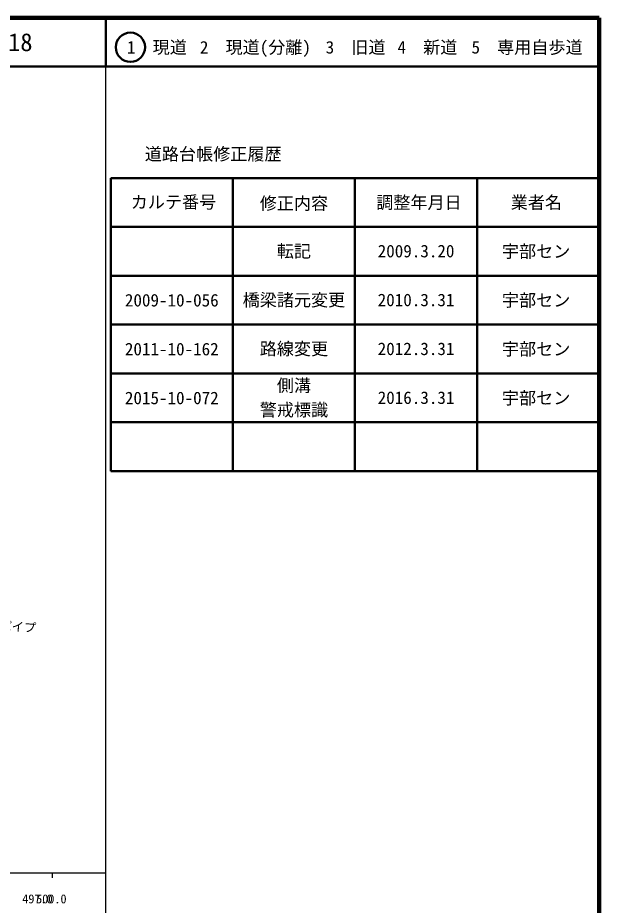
# Model space of a CAD drawing. Units: millimetres on the paper, enlarged 1000 times. Extents: x 40000 to 680000, y 20000 to 380000.
# Drawn here: x 560968 to 680000, y 198357 to 380000 of the extents above; entities that cross this region are included whole.
import ezdxf
from ezdxf.enums import TextEntityAlignment as Align

# ---------------------------------------------------------------- set-up
doc = ezdxf.new("R2010")
doc.units = ezdxf.units.MM
doc.header["$LTSCALE"] = 1000
for name, color, linetype, lineweight in [('M-BGD', 7, 'Continuous', 25), ('M-TTL', 2, 'Continuous', 140), ('M-TTL-BAND', 7, 'Continuous', 25), ('M-TTL-FRAM', 2, 'Continuous', 50), ('M-TTL-LINE', 7, 'Continuous', 50)]:
    doc.layers.add(name, color=color, linetype=linetype, lineweight=lineweight)
doc.layers.add('M-TTL-TXT', color=7, linetype='Continuous')
doc.styles.add('ＭＳ ゴシック', font='')
doc.styles.get('ＭＳ ゴシック').set_extended_font_data('MS Gothic')

msp = doc.modelspace()

# ---------------------------------------------------------------- linework, layer by layer
at = {"layer": 'M-TTL'}
for p, q in [((680000, 380000), (40000, 380000)), ((680000, 20000), (680000, 380000))]:
    msp.add_line(p, q, dxfattribs=at)
at = {"layer": 'M-TTL-BAND'}
for p, q in [((579000, 20000), (579000, 370000)), ((40000, 205000), (579000, 205000)), ((568000, 205000), (568000, 204000))]:
    msp.add_line(p, q, dxfattribs=at)
at = {"layer": 'M-TTL-FRAM'}
for p, q in [((580000, 347197), (580000, 287197)), ((580000, 347197), (680000, 347197)), ((580000, 287197), (680000, 287197))]:
    msp.add_line(p, q, dxfattribs=at)
at = {"layer": 'M-TTL-LINE'}
for p, q in [((579000, 380000), (579000, 370000)), ((40000, 370000), (680000, 370000)), ((605000, 347197), (605000, 287197)), ((630000, 347197), (630000, 287197)), ((655000, 347197), (655000, 287197)), ((580000, 337197), (680000, 337197)), ((580000, 327197), (680000, 327197)), ((580000, 317197), (680000, 317197)), ((580000, 307197), (680000, 307197)), ((580000, 297197), (680000, 297197))]:
    msp.add_line(p, q, dxfattribs=at)
msp.add_circle((584031, 373958), 3000, dxfattribs=at)

# ---------------------------------------------------------------- texts
at = {"layer": 'M-BGD', "style": 'ＭＳ ゴシック'}
msp.add_text('ガ－ドパイプ', height=1833, rotation=356.255, dxfattribs=at).set_placement((557150, 254160), align=Align.BOTTOM_CENTER)
at = {"layer": 'M-TTL-BAND', "style": 'ＭＳ ゴシック'}
for s, p in [('497.0', (565000, 198195)), ('497.0', (565000, 198195)), ('500.0', (567844, 198195)), ('500.0', (567844, 198195))]:
    msp.add_text(s, height=1833, dxfattribs=at).set_placement(p, align=Align.BOTTOM_CENTER)
at = {"layer": 'M-TTL-TXT', "style": 'ＭＳ ゴシック'}
for s, height, p in [('18', 3666, (561497, 375000)), ('1\u3000現道', 2566, (589448, 373958)), ('2\u3000現道(分離)', 2566, (609619, 373958)), ('3\u3000旧道', 2566, (630121, 373958)), ('4\u3000新道', 2566, (644824, 373958)), ('5\u3000専用自歩道', 2566, (665228, 373958)), ('道路台帳修正履歴', 2566, (600968, 352113)), ('カルテ番号', 2566, (592839, 342277)), ('修正内容', 2566, (617509, 342023)), ('調整年月日', 2566, (643089, 342197)), ('業者名', 2566, (667134, 342197)), ('転記', 2566, (617500, 332245)), ('2009.3.20', 2566, (642500, 332245)), ('宇部セン', 2566, (667077, 332189)), ('2009-10-056', 2566, (592500, 322189)), ('橋梁諸元変更', 2566, (617500, 322245)), ('2010.3.31', 2566, (642500, 322245)), ('宇部セン', 2566, (667077, 322189)), ('2011-10-162', 2566, (592500, 312189)), ('路線変更', 2566, (617500, 312245)), ('2012.3.31', 2566, (642500, 312245)), ('宇部セン', 2566, (667077, 312189)), ('側溝', 2566, (617500, 304745)), ('2015-10-072', 2566, (592500, 302189)), ('2016.3.31', 2566, (642500, 302245)), ('宇部セン', 2566, (667077, 302189)), ('警戒標識', 2566, (617500, 299745))]:
    msp.add_text(s, height=height, dxfattribs=at).set_placement(p, align=Align.MIDDLE_CENTER)

doc.saveas('drawing.dxf')
